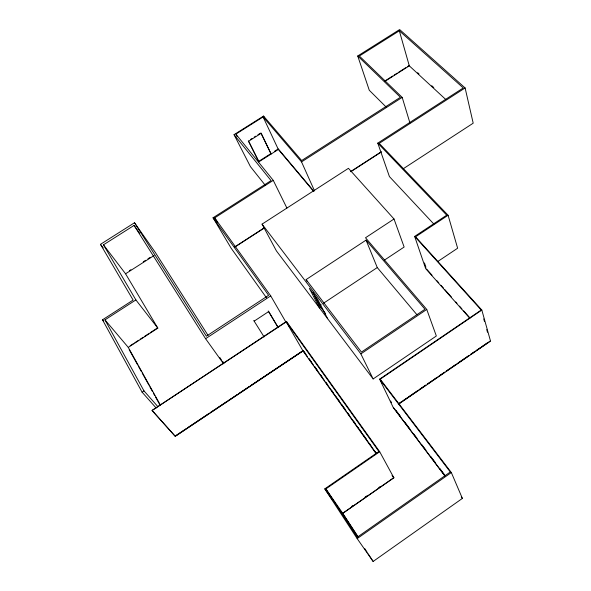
<?xml version="1.0" encoding="UTF-8"?>
<svg xmlns="http://www.w3.org/2000/svg" width="591" height="591" viewBox="0 0 591 591"><rect width="100%" height="100%" fill="white"/><g stroke="black" fill="none" stroke-linecap="round" stroke-linejoin="round"><path stroke-width="0.89" d="M358.264 537.116L342.787 513.38L393.887 477.809L379.703 451.731L286.443 321.423L152.094 410.435L286.229 321.91L378.897 451.494L324.799 488.86L357.163 538.6L373.128 561.45L462.384 498.412L451.339 472.564L380.212 379.163L481.82 310.046L415.554 236.821L448.096 215.264L379.215 143.377L465.11 87.948L399.642 29.55L357.732 55.975L369.279 90.26L386.182 107.06M357.163 538.6L451.339 472.564M351.579 506.48L353.086 505.423M365.172 497.016L366.679 495.967M378.765 487.553L380.272 486.504M409.932 122.95L402.198 97.397L359.343 56.019L399.324 30.806L463.278 87.956L377.782 143.118L446.722 215.168L414.653 236.415L481.244 310.039L379.644 379.141L450.305 471.98L357.304 537.182L325.87 488.927L379.703 451.731M398.297 404.377L490.53 341.125L481.82 310.046M398.511 403.83L401.533 401.754M403.047 400.72L406.822 398.127M408.337 397.093L418.162 390.356M419.676 389.321L425.719 385.169M427.234 384.135L431.77 381.025M433.284 379.991L437.059 377.398M439.327 375.839L444.624 372.212M446.131 371.178L450.667 368.067M452.181 367.033L455.957 364.44M458.224 362.881L468.811 355.627M470.325 354.593L474.861 351.482M476.368 350.448L480.151 347.855M481.665 346.814L487.708 342.669M398.652 403.83L425.86 385.177M427.374 384.143L444.757 372.219M446.264 371.185L468.936 355.634M470.451 354.6L490.102 341.125M373.135 378.942L436.343 335.998L426.754 309.44L365.511 237.752L394.02 219.002L348.439 168.324L262.064 224.129L276.425 250.924L373.135 378.942L360.865 353.891L262.064 224.129M360.865 353.891L426.754 309.44M175.911 435.589L185.884 428.926M187.413 427.899L208.889 413.545M210.426 412.518L214.26 409.955M215.796 408.935L226.53 401.754M228.067 400.728L231.901 398.164M233.438 397.145L237.272 394.581M239.569 393.045L249.542 386.374M251.072 385.354L303.227 350.493M176.761 435.161L303.183 350.655L307.468 356.676M152.234 410.693L175.283 436.357L303.028 350.973L286.229 321.91M437.909 261.407L457.633 248.22L448.096 215.264M384.342 260.173L404.141 247.045L394.02 219.002M321.172 304.779L319.635 305.798L325.582 313.658M323.476 303.249L377.265 267.56L366.058 240.131L306.116 279.587L306.965 281.227M254.219 321.098L268.713 311.546L278.147 327.399M135.886 299.925L104.969 319.871L128.269 347.382L157.827 328.131L135.886 299.925L103.455 244.837L134.076 225.407L205.587 338.702L270.722 295.884L214.703 217.872L273.256 180.358L235.868 134.113L263.098 116.937L301.543 161.89L314.545 190.915M208.091 335.474L155.293 252.379L134.519 222.748L100.47 244.342L133.123 300.065L102.509 319.812L142.106 392.18L144.005 390.924L157.96 406.741M130.153 345.765L133.234 343.763M134.77 342.758L138.612 340.253M140.148 339.256L143.221 337.247M144.765 336.249L148.607 333.745M150.144 332.74L157.066 328.234M403.128 168.827L473.199 123.187L465.11 87.948M350.98 171.353L380.419 152.308M350.795 171.745L381.697 151.754M234.76 246.898L264.65 227.557M235.107 246.912L264.317 228.023M129.363 270.715L130.906 269.718M143.288 261.791L145.608 260.306M147.927 258.821L150.247 257.336M103.455 244.837L125.565 273.788L154.133 255.489M266.504 297.812L231.207 248.294L213.048 217.776L271.07 180.61L234.051 134.674L263.556 116.065L301.654 160.538L400.425 97.264L357.732 55.975M301.543 161.89L402.198 97.397M258.393 161.565L271.38 153.291M274.438 151.348L278.258 148.917L313.755 191.085M384.977 80.937L392.668 76.04M394.204 75.064L397.285 73.099M398.822 72.124L405.744 67.714M407.288 66.731L409.593 65.269M384.682 81.506L409.297 65.837L399.324 30.806M248.316 140.843L258.91 161.816L278.339 149.442L313.673 191.44M250.532 139.446L252.002 138.508M254.219 137.112L255.689 136.174M257.905 134.778L260.114 133.374M417.652 72.7L418.997 73.934M431.762 85.702L433.779 87.564M409.297 65.837L445.769 99.487M433.89 224.092L389.425 176.583L377.782 143.118M152.094 410.435L175.283 436.357M426.532 269.008L432.021 275.192M436.897 280.688L438.721 282.749M441.159 285.497L443.597 288.245M444.816 289.62L451.524 297.17M455.787 301.979L457.006 303.353M459.443 306.101L461.881 308.849M463.713 310.91L469.808 317.773M469.889 318.335L425.66 268.602L414.653 236.415M142.106 392.18L156.113 407.967M366.058 240.131L424.988 309.241L361.448 352.088L306.116 279.587M102.509 319.812L103.676 321.186M377.265 267.56L416.891 314.685M265.204 185.197L250.429 166.632L234.051 134.674M100.47 244.342L103.24 247.954M395.977 410.42L400.403 416.286M404.828 422.151L409.807 428.748M413.685 433.883L417.002 438.286M421.981 444.883L425.86 450.017M430.839 456.614L435.264 462.48M439.689 468.345L444.122 474.211M461.276 496.942L462.384 498.412M393.362 407.458L444.949 475.844M444.764 475.799L393.214 407.458L379.644 379.141M205.587 338.702L223.516 363.716M213.048 217.776L268.595 295.301L206.362 336.183L134.519 222.748M303.759 351.239L305.894 354.238M309.093 358.73L311.76 362.475M314.427 366.221L317.626 370.712M320.292 374.458L321.896 376.703M325.626 381.949L327.761 384.94M330.96 389.432L333.627 393.178M336.294 396.923L339.493 401.415M341.628 404.414L345.358 409.659M347.493 412.651L349.621 415.65M352.827 420.142L355.494 423.887M358.153 427.633L361.36 432.124M363.487 435.116L366.154 438.862M369.353 443.361L371.488 446.353M375.219 451.598L376.29 453.09M392.284 475.563L393.887 477.809M309.078 358.929L313.363 364.95M314.434 366.45L319.251 373.224M320.322 374.724L324.607 380.744M326.21 382.998L330.495 389.018M331.566 390.518L336.382 397.292M337.454 398.792L342.278 405.566M343.349 407.066L346.562 411.58M347.634 413.087L352.45 419.854M353.521 421.361L358.338 428.128M359.409 429.635L364.233 436.402M365.304 437.909L370.121 444.676M371.732 446.936L376.009 452.95M392.077 475.519L393.68 477.772L342.558 513.357L358.124 537.226M303.028 350.973L376.053 453.6M134.076 225.407L139.801 233.541M325.87 488.927L342.787 513.38M324.799 488.86L333.021 500.71M364.662 548.463L367.151 552.282M368.149 553.811L373.128 561.45M222.844 361.603L223.834 363.155M219.83 357.503L221.795 360.606M222.777 362.157L223.767 363.716M253.753 320.492L264.088 336.892M268.233 310.984L278.154 327.65M125.565 273.788L157.827 328.131M214.703 217.872L217.488 222.571M286.443 321.423L287.802 323.779M288.711 325.346L289.62 326.919M270.722 295.884L285.963 322.221M128.269 347.382L160.375 405.042M129.193 349.687L137.718 365.009M138.619 366.619L141.308 371.458M142.209 373.069L148.939 385.162M149.833 386.78L152.53 391.619M153.424 393.229L154.768 395.645M155.669 397.263L160.154 405.323M104.969 319.871L144.005 390.924M313.097 292.456L320.677 307.18L319.509 307.955L309.359 288.342L317.655 299.26L327.673 318.763M314.567 295.965L319.214 304.978M236.282 134.933L237.124 136.573M258.91 161.816L248.634 141.234L261.178 133.293L271.129 154.037L260.853 132.909M273.256 180.358L286.901 208.039M380.212 379.163L382.148 383.204M390.666 401.008L391.441 402.634M263.556 116.065L264.34 117.727M263.098 116.937L278.339 149.442M424.456 262.921L425.941 267.272M483.741 318.918L484.487 321.578M486.733 329.571L487.479 332.238"/></g></svg>
